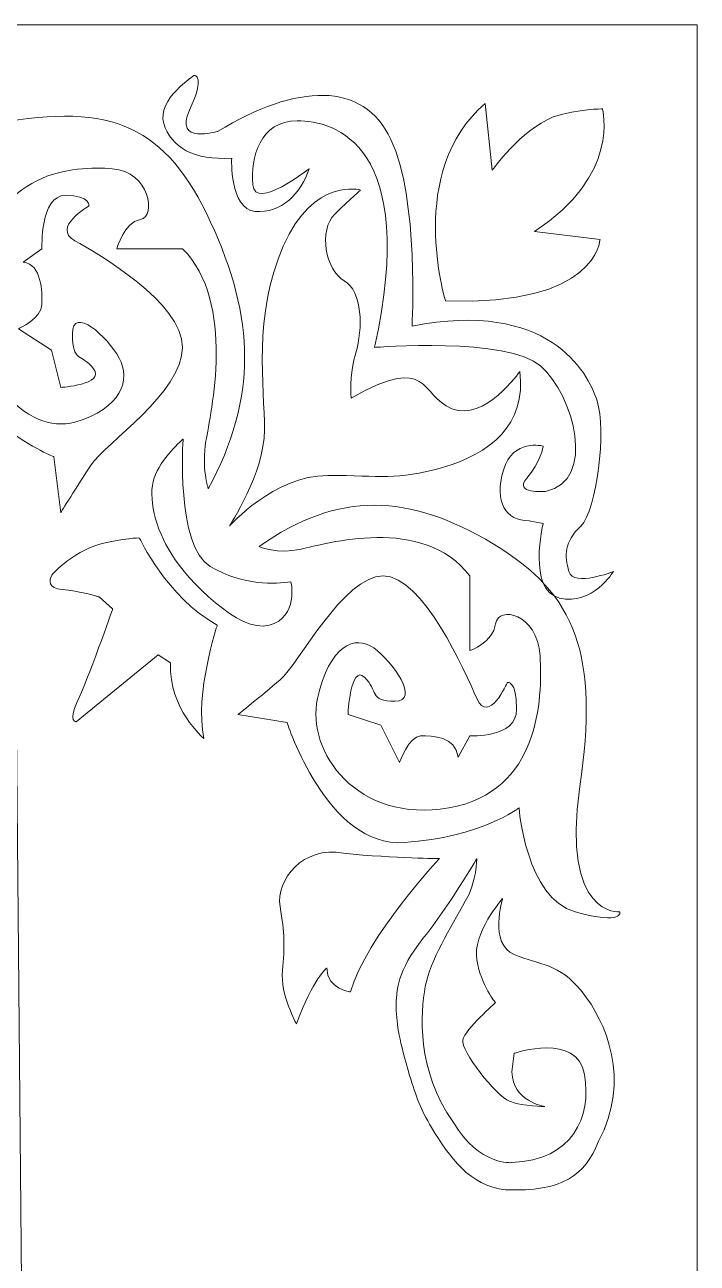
# Model space of a CAD drawing. Header units: millimetres. Extents: x -122 to 122, y -91 to 91.
# Drawn here: x 102.33 to 122.15, y 54.24 to 90.77 of the extents above; entities that cross this region are included whole.
import ezdxf

# ---------------------------------------------------------------- set-up
doc = ezdxf.new("R2010")
doc.units = ezdxf.units.MM
doc.header["$MEASUREMENT"] = 0
doc.layers.add('Camada 1', color=7, linetype='Continuous')

msp = doc.modelspace()

# ---------------------------------------------------------------- linework, layer by layer
at = {"layer": 'Camada 1', "color": 250, "lineweight": 20}
msp.add_open_spline([(-122.1541, -90.7698), (-122.1541, -90.7698), (122.1541, -90.7698), (122.1541, -90.7698), (122.1541, -90.7698), (122.1541, -90.7698), (122.1541, 90.7698), (122.1541, 90.7698), (122.1541, 90.7698), (122.1541, 90.7698), (-122.1541, 90.7698), (-122.1541, 90.7698), (-122.1541, 90.7698), (-122.1541, 90.7698), (-122.1541, -90.7698), (-122.1541, -90.7698), (-122.1541, -90.7698), (-122.1541, -90.7698), (-122.1541, -90.7698), (-122.1541, -90.7698)], degree=3, knots=[0, 0, 0, 0, 0.1666667, 0.1666667, 0.1666667, 0.1666667, 0.3333333, 0.3333333, 0.3333333, 0.3333333, 0.5, 0.5, 0.5, 0.5, 0.6666667, 0.6666667, 0.6666667, 0.6666667, 1, 1, 1, 1], dxfattribs=at)
at = {"layer": 'Camada 1', "color": 250, "lineweight": 9}
for points, knots in [([(98.2771, 89.1984), (98.2771, 89.1984), (98.139, 87.2321), (101.523, 87.8613), (101.523, 87.8613), (104.9067, 88.4904), (106.495, 87.7826), (107.8072, 84.9509), (107.8072, 84.9509), (109.1194, 82.1195), (109.1884, 79.7597), (107.7383, 77.0854), (107.7383, 77.0854), (107.7383, 77.0854), (107.531, 77.7147), (107.6692, 78.5012), (107.6692, 78.5012), (107.8072, 79.2877), (108.567, 82.5912), (106.9786, 84.1644), (106.9786, 84.1644), (106.9786, 84.1644), (105.045, 84.1644), (105.045, 84.1644), (105.045, 84.1644), (105.045, 84.1644), (105.2521, 84.9509), (105.7355, 85.0296), (105.7355, 85.0296), (106.2189, 85.1082), (106.0118, 86.4454), (104.9067, 86.5241), (104.9067, 86.5241), (103.8019, 86.6027), (101.3848, 86.5241), (100.9705, 83.4564), (100.9705, 83.4564), (100.5562, 80.389), (102.4209, 78.6585), (103.8019, 79.0518), (103.8019, 79.0518), (105.1829, 79.4449), (105.4592, 80.3103), (105.114, 80.9396), (105.114, 80.9396), (104.7687, 81.5688), (103.7328, 82.5126), (103.7328, 81.6474), (103.7328, 81.6474), (103.7328, 80.7823), (104.0091, 81.0967), (104.3543, 80.6248), (104.3543, 80.6248), (104.6995, 80.1529), (103.3874, 80.0743), (103.3874, 80.0743), (103.3874, 80.0743), (103.3874, 80.0743), (103.1113, 81.1755), (103.1113, 81.1755), (103.1113, 81.1755), (103.1113, 81.1755), (102.1444, 81.8046), (102.1444, 81.8046), (102.1444, 81.8046), (102.1444, 81.8046), (102.8351, 82.1194), (102.8351, 82.5126), (102.8351, 82.5126), (102.8351, 82.9058), (102.8351, 83.6925), (102.2826, 83.7711), (102.2826, 83.7711), (102.2826, 83.7711), (102.8351, 84.1644), (102.8351, 84.1644), (102.8351, 84.1644), (102.8351, 84.1644), (102.766, 85.7376), (103.5256, 85.7376), (103.5256, 85.7376), (104.2852, 85.7376), (104.2163, 85.423), (104.2163, 85.423), (104.2163, 85.423), (104.2163, 85.423), (103.1114, 84.7937), (103.8019, 84.4004), (103.8019, 84.4004), (104.4924, 84.0072), (106.9786, 82.5912), (106.9786, 81.2542), (106.9786, 81.2542), (106.9786, 79.917), (104.6996, 78.4224), (104.2852, 77.7932), (104.2852, 77.7932), (103.8709, 77.1641), (103.3874, 76.3774), (103.3874, 76.3774), (103.3874, 76.3774), (103.3874, 76.3774), (103.1803, 78.0291), (103.1803, 78.0291), (103.1803, 78.0291), (103.1803, 78.0291), (99.9346, 79.3665), (100.0727, 81.962), (100.0727, 81.962), (100.2109, 84.5578), (100.9705, 85.8162), (100.9705, 85.8162), (100.9705, 85.8162), (100.9705, 85.8162), (98.6225, 86.0522), (98.2771, 87.704), (98.2771, 87.704), (97.9318, 89.3557), (98.2771, 89.1984), (98.2771, 89.1984)], [0, 0, 0, 0, 0.0322581, 0.0322581, 0.0322581, 0.0322581, 0.0645161, 0.0645161, 0.0645161, 0.0645161, 0.0967742, 0.0967742, 0.0967742, 0.0967742, 0.1290323, 0.1290323, 0.1290323, 0.1290323, 0.1612903, 0.1612903, 0.1612903, 0.1612903, 0.1935484, 0.1935484, 0.1935484, 0.1935484, 0.2258065, 0.2258065, 0.2258065, 0.2258065, 0.2580645, 0.2580645, 0.2580645, 0.2580645, 0.2903226, 0.2903226, 0.2903226, 0.2903226, 0.3225806, 0.3225806, 0.3225806, 0.3225806, 0.3548387, 0.3548387, 0.3548387, 0.3548387, 0.3870968, 0.3870968, 0.3870968, 0.3870968, 0.4193548, 0.4193548, 0.4193548, 0.4193548, 0.4516129, 0.4516129, 0.4516129, 0.4516129, 0.483871, 0.483871, 0.483871, 0.483871, 0.516129, 0.516129, 0.516129, 0.516129, 0.5483871, 0.5483871, 0.5483871, 0.5483871, 0.5806452, 0.5806452, 0.5806452, 0.5806452, 0.6129032, 0.6129032, 0.6129032, 0.6129032, 0.6451613, 0.6451613, 0.6451613, 0.6451613, 0.6774194, 0.6774194, 0.6774194, 0.6774194, 0.7096774, 0.7096774, 0.7096774, 0.7096774, 0.7419355, 0.7419355, 0.7419355, 0.7419355, 0.7741935, 0.7741935, 0.7741935, 0.7741935, 0.8064516, 0.8064516, 0.8064516, 0.8064516, 0.8387097, 0.8387097, 0.8387097, 0.8387097, 0.8709677, 0.8709677, 0.8709677, 0.8709677, 0.9032258, 0.9032258, 0.9032258, 0.9032258, 0.9354839, 0.9354839, 0.9354839, 0.9354839, 1, 1, 1, 1]), ([(107.3238, 89.277), (107.3238, 89.277), (106.2189, 88.5691), (106.4261, 87.8613), (106.4261, 87.8613), (106.6333, 87.1535), (107.3238, 86.7601), (108.4288, 86.8386), (108.4288, 86.8386), (108.4288, 86.8386), (108.3597, 85.3443), (109.1194, 85.2656), (109.1194, 85.2656), (109.8789, 85.1869), (110.5005, 85.8162), (110.7077, 86.5241), (110.7077, 86.5241), (110.7077, 86.5241), (109.1194, 85.2656), (109.0504, 86.0522), (109.0504, 86.0522), (108.9813, 86.8386), (109.2575, 87.94), (110.3625, 87.94), (110.3625, 87.94), (111.4674, 87.94), (113.9534, 87.2321), (112.6412, 81.2542), (112.6412, 81.2542), (112.6412, 81.2542), (116.5778, 81.5688), (117.5445, 80.7035), (117.5445, 80.7035), (118.5113, 79.8384), (119.2019, 77.3213), (117.6826, 77.0067), (117.6826, 77.0067), (117.6826, 77.0067), (116.7158, 76.9281), (117.1302, 77.4), (117.1302, 77.4), (117.5445, 77.8719), (117.6137, 78.344), (117.6137, 78.344), (117.6137, 78.344), (117.6137, 78.344), (116.7158, 78.5798), (116.4396, 77.6359), (116.4396, 77.6359), (116.1634, 76.6922), (116.5088, 76.1414), (117.1992, 76.1414), (117.1992, 76.1414), (117.1992, 76.1414), (117.6137, 76.0628), (117.6137, 76.0628), (117.6137, 76.0628), (117.6137, 76.0628), (117.1302, 74.0965), (118.097, 73.8605), (118.097, 73.8605), (119.0638, 73.6244), (119.6854, 74.647), (119.6854, 74.647), (119.6854, 74.647), (119.6854, 74.647), (118.5113, 74.1751), (118.3733, 74.647), (118.3733, 74.647), (118.2351, 75.1189), (118.2352, 75.5123), (118.7185, 75.9842), (118.7185, 75.9842), (119.2019, 76.4562), (119.478, 78.8158), (119.2019, 79.6811), (119.2019, 79.6811), (118.9258, 80.5462), (117.7517, 82.6701), (113.7464, 81.8833), (113.7464, 81.8833), (113.7464, 81.8833), (113.9534, 85.659), (113.1248, 87.3893), (113.1248, 87.3893), (112.2962, 89.1198), (110.3625, 89.0412), (108.0144, 87.6253), (108.0144, 87.6253), (108.0144, 87.6253), (106.7023, 87.2321), (107.1858, 88.2545), (107.1858, 88.2545), (107.6692, 89.277), (107.3238, 89.277), (107.3238, 89.277)], [0, 0, 0, 0, 0.04, 0.04, 0.04, 0.04, 0.08, 0.08, 0.08, 0.08, 0.12, 0.12, 0.12, 0.12, 0.16, 0.16, 0.16, 0.16, 0.2, 0.2, 0.2, 0.2, 0.24, 0.24, 0.24, 0.24, 0.28, 0.28, 0.28, 0.28, 0.32, 0.32, 0.32, 0.32, 0.36, 0.36, 0.36, 0.36, 0.4, 0.4, 0.4, 0.4, 0.44, 0.44, 0.44, 0.44, 0.48, 0.48, 0.48, 0.48, 0.52, 0.52, 0.52, 0.52, 0.56, 0.56, 0.56, 0.56, 0.6, 0.6, 0.6, 0.6, 0.64, 0.64, 0.64, 0.64, 0.68, 0.68, 0.68, 0.68, 0.72, 0.72, 0.72, 0.72, 0.76, 0.76, 0.76, 0.76, 0.8, 0.8, 0.8, 0.8, 0.84, 0.84, 0.84, 0.84, 0.88, 0.88, 0.88, 0.88, 0.92, 0.92, 0.92, 0.92, 1, 1, 1, 1]), ([(119.3575, 88.2886), (119.3575, 88.2886), (119.91, 86.3223), (117.3548, 84.6705), (117.3548, 84.6705), (117.3548, 84.6705), (119.2885, 84.4346), (119.2885, 84.4346), (119.2885, 84.4346), (119.2885, 84.4346), (119.2195, 82.468), (114.7306, 82.6254), (114.7306, 82.6254), (114.7306, 82.6254), (113.5565, 86.4795), (115.9045, 88.4459), (115.9045, 88.4459), (115.9045, 88.4459), (116.1116, 86.4795), (116.1116, 86.4795), (116.1116, 86.4795), (116.1116, 86.4795), (116.9405, 87.6594), (117.9073, 88.0527), (117.9073, 88.0527), (118.6668, 88.2886), (119.3575, 88.2886), (119.3575, 88.2886)], [0, 0, 0, 0, 0.125, 0.125, 0.125, 0.125, 0.25, 0.25, 0.25, 0.25, 0.375, 0.375, 0.375, 0.375, 0.5, 0.5, 0.5, 0.5, 0.625, 0.625, 0.625, 0.625, 0.75, 0.75, 0.75, 0.75, 1, 1, 1, 1]), ([(108.3597, 75.9842), (108.3597, 75.9842), (109.672, 77.4786), (111.2602, 77.4786), (111.2602, 77.4786), (112.8485, 77.4786), (113.2629, 77.3213), (114.6441, 77.7145), (114.6441, 77.7145), (116.0252, 78.1078), (117.1302, 78.9731), (116.923, 80.5462), (116.923, 80.5462), (116.923, 80.5462), (115.8871, 79.0519), (114.9203, 79.4452), (114.9203, 79.4452), (113.9536, 79.8383), (114.2988, 81.0967), (111.9508, 79.7597), (111.9508, 79.7597), (111.9508, 79.7597), (111.8817, 80.3889), (112.0889, 81.0967), (112.0889, 81.0967), (112.2962, 81.8046), (112.296, 82.906), (111.7436, 83.2206), (111.7436, 83.2206), (111.1912, 83.5351), (110.9841, 84.715), (111.4674, 85.1869), (111.4674, 85.1869), (111.9508, 85.659), (112.227, 85.8949), (112.227, 85.8949), (112.227, 85.8949), (112.227, 85.8949), (110.8458, 86.2881), (109.9481, 84.2431), (109.9481, 84.2431), (109.0504, 82.1982), (109.3955, 80.0743), (109.3955, 78.8158), (109.3955, 78.8158), (109.3955, 77.5572), (108.3597, 75.9842), (108.3597, 75.9842)], [0, 0, 0, 0, 0.0769231, 0.0769231, 0.0769231, 0.0769231, 0.1538462, 0.1538462, 0.1538462, 0.1538462, 0.2307692, 0.2307692, 0.2307692, 0.2307692, 0.3076923, 0.3076923, 0.3076923, 0.3076923, 0.3846154, 0.3846154, 0.3846154, 0.3846154, 0.4615385, 0.4615385, 0.4615385, 0.4615385, 0.5384615, 0.5384615, 0.5384615, 0.5384615, 0.6153846, 0.6153846, 0.6153846, 0.6153846, 0.6923077, 0.6923077, 0.6923077, 0.6923077, 0.7692308, 0.7692308, 0.7692308, 0.7692308, 0.8461538, 0.8461538, 0.8461538, 0.8461538, 1, 1, 1, 1]), ([(106.9948, 78.5509), (106.9948, 78.5509), (106.7809, 75.388), (107.7897, 74.7973), (107.7897, 74.7973), (108.7983, 74.2065), (109.7153, 74.2759), (110.1741, 74.3455), (110.1741, 74.3455), (110.1741, 74.3455), (110.4186, 73.3028), (109.5322, 73.0596), (109.5322, 73.0596), (108.6456, 72.8162), (107.1474, 74.3802), (106.6586, 75.1448), (106.6586, 75.1448), (106.1694, 75.9095), (105.9554, 76.8481), (106.1389, 77.4039), (106.1389, 77.4039), (106.3223, 77.9599), (106.9948, 78.5509), (106.9948, 78.5509)], [0, 0, 0, 0, 0.1428571, 0.1428571, 0.1428571, 0.1428571, 0.2857143, 0.2857143, 0.2857143, 0.2857143, 0.4285714, 0.4285714, 0.4285714, 0.4285714, 0.5714286, 0.5714286, 0.5714286, 0.5714286, 0.7142857, 0.7142857, 0.7142857, 0.7142857, 1, 1, 1, 1]), ([(119.8689, 64.6056), (119.8689, 64.6056), (118.1428, 64.4485), (118.6952, 68.3026), (118.6952, 68.3026), (119.2473, 72.1568), (118.6259, 73.9659), (116.1398, 75.4604), (116.1398, 75.4604), (113.6538, 76.9548), (111.5821, 77.0334), (109.234, 75.3817), (109.234, 75.3817), (109.234, 75.3817), (109.7865, 75.1457), (110.477, 75.3031), (110.477, 75.3031), (111.1677, 75.4602), (114.0681, 76.3254), (115.4492, 74.5164), (115.4492, 74.5164), (115.4492, 74.5164), (115.4492, 72.3141), (115.4492, 72.3141), (115.4492, 72.3141), (115.4492, 72.3141), (116.1398, 72.5501), (116.209, 73.1006), (116.209, 73.1006), (116.2781, 73.6511), (117.452, 73.4152), (117.521, 72.1568), (117.521, 72.1568), (117.5902, 70.8983), (117.521, 68.1452), (114.8277, 67.6734), (114.8277, 67.6734), (112.1345, 67.2014), (110.6152, 69.3251), (110.9604, 70.8983), (110.9604, 70.8983), (111.3057, 72.4714), (112.0654, 72.786), (112.6178, 72.3927), (112.6178, 72.3927), (113.1704, 71.9995), (113.999, 70.8196), (113.2395, 70.8196), (113.2395, 70.8196), (112.4798, 70.8196), (112.756, 71.1343), (112.3417, 71.5275), (112.3417, 71.5275), (111.9273, 71.9207), (111.8582, 70.4262), (111.8582, 70.4262), (111.8582, 70.4262), (111.8582, 70.4262), (112.8251, 70.1116), (112.8251, 70.1116), (112.8251, 70.1116), (112.8251, 70.1116), (113.3775, 69.0106), (113.3775, 69.0106), (113.3775, 69.0106), (113.3775, 69.0106), (113.6538, 69.797), (113.999, 69.797), (113.999, 69.797), (114.3444, 69.797), (115.0349, 69.797), (115.1039, 69.1679), (115.1039, 69.1679), (115.1039, 69.1679), (115.4492, 69.797), (115.4492, 69.797), (115.4492, 69.797), (115.4492, 69.797), (116.8305, 69.7185), (116.8305, 70.5835), (116.8305, 70.5835), (116.8305, 71.4488), (116.5542, 71.3702), (116.5542, 71.3702), (116.5542, 71.3702), (116.5542, 71.3702), (116.0016, 70.1116), (115.6565, 70.8983), (115.6565, 70.8983), (115.3112, 71.6848), (114.0681, 74.5164), (112.8941, 74.5164), (112.8941, 74.5164), (111.7201, 74.5164), (110.408, 71.9207), (109.8556, 71.4488), (109.8556, 71.4488), (109.3031, 70.9769), (108.6125, 70.4262), (108.6125, 70.4262), (108.6125, 70.4262), (108.6125, 70.4262), (110.0628, 70.1903), (110.0628, 70.1903), (110.0628, 70.1903), (110.0628, 70.1903), (111.2368, 66.4935), (113.5158, 66.6508), (113.5158, 66.6508), (115.7945, 66.8081), (116.8995, 67.6734), (116.8995, 67.6734), (116.8995, 67.6734), (116.8995, 67.6734), (117.1067, 64.999), (118.5569, 64.6056), (118.5569, 64.6056), (120.0073, 64.2125), (119.8689, 64.6056), (119.8689, 64.6056)], [0, 0, 0, 0, 0.0322581, 0.0322581, 0.0322581, 0.0322581, 0.0645161, 0.0645161, 0.0645161, 0.0645161, 0.0967742, 0.0967742, 0.0967742, 0.0967742, 0.1290323, 0.1290323, 0.1290323, 0.1290323, 0.1612903, 0.1612903, 0.1612903, 0.1612903, 0.1935484, 0.1935484, 0.1935484, 0.1935484, 0.2258065, 0.2258065, 0.2258065, 0.2258065, 0.2580645, 0.2580645, 0.2580645, 0.2580645, 0.2903226, 0.2903226, 0.2903226, 0.2903226, 0.3225806, 0.3225806, 0.3225806, 0.3225806, 0.3548387, 0.3548387, 0.3548387, 0.3548387, 0.3870968, 0.3870968, 0.3870968, 0.3870968, 0.4193548, 0.4193548, 0.4193548, 0.4193548, 0.4516129, 0.4516129, 0.4516129, 0.4516129, 0.483871, 0.483871, 0.483871, 0.483871, 0.516129, 0.516129, 0.516129, 0.516129, 0.5483871, 0.5483871, 0.5483871, 0.5483871, 0.5806452, 0.5806452, 0.5806452, 0.5806452, 0.6129032, 0.6129032, 0.6129032, 0.6129032, 0.6451613, 0.6451613, 0.6451613, 0.6451613, 0.6774194, 0.6774194, 0.6774194, 0.6774194, 0.7096774, 0.7096774, 0.7096774, 0.7096774, 0.7419355, 0.7419355, 0.7419355, 0.7419355, 0.7741935, 0.7741935, 0.7741935, 0.7741935, 0.8064516, 0.8064516, 0.8064516, 0.8064516, 0.8387097, 0.8387097, 0.8387097, 0.8387097, 0.8709677, 0.8709677, 0.8709677, 0.8709677, 0.9032258, 0.9032258, 0.9032258, 0.9032258, 0.9354839, 0.9354839, 0.9354839, 0.9354839, 1, 1, 1, 1]), ([(103.1125, 74.5193), (103.1444, 74.5878), (103.8463, 75.3188), (104.7021, 75.4926), (104.7021, 75.4926), (105.558, 75.6662), (105.7109, 75.6315), (105.7109, 75.6315), (105.7109, 75.6315), (105.7109, 75.6315), (106.5057, 73.8936), (108.0036, 73.0596), (108.0036, 73.0596), (108.0036, 73.0596), (107.331, 71.0439), (107.6062, 69.7231), (107.6062, 69.7231), (107.6062, 69.7231), (106.567, 70.5919), (106.6279, 71.9474), (106.6279, 71.9474), (106.6279, 71.9474), (106.2612, 72.1907), (106.2612, 72.1907), (106.2612, 72.1907), (106.2612, 72.1907), (103.8462, 70.2097), (103.8462, 70.2097), (103.8462, 70.2097), (103.8462, 70.2097), (103.6016, 70.2095), (103.8769, 70.8003), (103.8769, 70.8003), (104.1519, 71.3911), (104.9325, 73.5316), (104.916, 73.5461), (104.916, 73.5461), (104.916, 73.5461), (104.5185, 73.8936), (104.5185, 73.8936), (104.5185, 73.8936), (104.5185, 73.8936), (103.9117, 74.0821), (103.4283, 74.1154), (103.4283, 74.1154), (103.0083, 74.1444), (103.0537, 74.3935), (103.1125, 74.5193)], [0, 0, 0, 0, 0.0769231, 0.0769231, 0.0769231, 0.0769231, 0.1538462, 0.1538462, 0.1538462, 0.1538462, 0.2307692, 0.2307692, 0.2307692, 0.2307692, 0.3076923, 0.3076923, 0.3076923, 0.3076923, 0.3846154, 0.3846154, 0.3846154, 0.3846154, 0.4615385, 0.4615385, 0.4615385, 0.4615385, 0.5384615, 0.5384615, 0.5384615, 0.5384615, 0.6153846, 0.6153846, 0.6153846, 0.6153846, 0.6923077, 0.6923077, 0.6923077, 0.6923077, 0.7692308, 0.7692308, 0.7692308, 0.7692308, 0.8461538, 0.8461538, 0.8461538, 0.8461538, 1, 1, 1, 1]), ([(-103.3611, 70.6136), (-103.3611, 70.6136), (102.0655, 72.0996), (102.0655, 72.0996), (102.0655, 72.0996), (102.0655, 72.0996), (103.3612, -70.9461), (103.3612, -70.9461), (103.3612, -70.9461), (103.3612, -70.9461), (-101.9791, -72.0995), (-101.9791, -72.0995), (-101.9791, -72.0995), (-101.9791, -72.0995), (-103.3611, 70.6136), (-103.3611, 70.6136)], [0, 0, 0, 0, 0.2, 0.2, 0.2, 0.2, 0.4, 0.4, 0.4, 0.4, 0.6, 0.6, 0.6, 0.6, 1, 1, 1, 1]), ([(114.5516, 66.1789), (114.5516, 66.1789), (112.4106, 63.8978), (111.9273, 62.2461), (111.9273, 62.2461), (111.9273, 62.2461), (111.2368, 62.3248), (111.2368, 62.9539), (111.2368, 62.9539), (111.2368, 62.9539), (110.8224, 62.6393), (110.3389, 61.3023), (110.3389, 61.3023), (110.3389, 61.3023), (109.8556, 62.1674), (109.9246, 62.8752), (109.9246, 62.8752), (109.9935, 63.5832), (109.9935, 63.9765), (109.8556, 64.7631), (109.8556, 64.7631), (109.7174, 65.5496), (110.5461, 66.5722), (111.7201, 66.3362), (111.7201, 66.3362), (113.3085, 66.1789), (114.5516, 66.1789), (114.5516, 66.1789)], [0, 0, 0, 0, 0.125, 0.125, 0.125, 0.125, 0.25, 0.25, 0.25, 0.25, 0.375, 0.375, 0.375, 0.375, 0.5, 0.5, 0.5, 0.5, 0.625, 0.625, 0.625, 0.625, 0.75, 0.75, 0.75, 0.75, 1, 1, 1, 1]), ([(116.5035, 56.4109), (115.4416, 56.5285), (114.8484, 57.3745), (114.3218, 58.2469), (114.3218, 58.2469), (113.9897, 58.7974), (113.8683, 59.1624), (113.674, 59.7824), (113.674, 59.7824), (113.3707, 60.828), (113.2952, 61.2395), (113.2774, 61.7949), (113.2774, 61.7949), (113.2774, 62.2668), (113.3085, 62.8752), (114.0681, 63.8192), (114.0681, 63.8192), (114.8277, 64.7631), (115.6565, 66.1789), (115.6565, 66.1789), (115.6565, 66.1789), (115.6565, 66.1789), (115.6565, 65.4709), (115.3112, 64.9204), (115.3112, 64.9204), (114.8969, 64.1338), (114.2753, 63.19), (114.1372, 62.4033), (114.1372, 62.4033), (113.999, 61.6168), (113.861, 59.965), (114.966, 58.3918), (114.966, 58.3918), (115.732, 57.1087), (116.6924, 57.2121), (116.6924, 57.2121), (116.6924, 57.2121), (118.4878, 57.2908), (119.0403, 58.5492), (118.8331, 59.8078), (118.8331, 59.8078), (118.6261, 61.0662), (116.7614, 60.437), (116.7614, 60.437), (116.7614, 60.437), (116.7614, 60.437), (116.6924, 59.8863), (116.6924, 59.8863), (116.6924, 59.8863), (116.6924, 59.0212), (117.6592, 58.8639), (117.6592, 58.8639), (117.6592, 58.8639), (117.6592, 58.8639), (117.0377, 58.8639), (116.6233, 59.0212), (116.6233, 59.0212), (116.209, 59.1785), (115.1732, 60.5156), (115.2421, 60.8302), (115.2421, 60.8302), (115.3112, 61.1449), (116.209, 61.9314), (116.209, 61.9314), (116.209, 61.9314), (116.209, 61.9314), (115.7946, 62.4033), (115.6565, 63.19), (115.6565, 63.19), (115.5183, 63.9765), (116.416, 64.999), (116.416, 64.999), (116.416, 64.999), (116.416, 64.999), (116.0018, 63.6619), (116.7614, 63.3473), (116.7614, 63.3473), (117.521, 63.0327), (118.0735, 63.1112), (118.7641, 62.2461), (118.7641, 62.2461), (119.4547, 61.3808), (120.2143, 59.6504), (119.2475, 57.8413), (119.2475, 57.8413), (118.8434, 56.8304), (118.1898, 56.3488), (116.5035, 56.4109)], [0, 0, 0, 0, 0.0434783, 0.0434783, 0.0434783, 0.0434783, 0.0869565, 0.0869565, 0.0869565, 0.0869565, 0.1304348, 0.1304348, 0.1304348, 0.1304348, 0.173913, 0.173913, 0.173913, 0.173913, 0.2173913, 0.2173913, 0.2173913, 0.2173913, 0.2608696, 0.2608696, 0.2608696, 0.2608696, 0.3043478, 0.3043478, 0.3043478, 0.3043478, 0.3478261, 0.3478261, 0.3478261, 0.3478261, 0.3913043, 0.3913043, 0.3913043, 0.3913043, 0.4347826, 0.4347826, 0.4347826, 0.4347826, 0.4782609, 0.4782609, 0.4782609, 0.4782609, 0.5217391, 0.5217391, 0.5217391, 0.5217391, 0.5652174, 0.5652174, 0.5652174, 0.5652174, 0.6086957, 0.6086957, 0.6086957, 0.6086957, 0.6521739, 0.6521739, 0.6521739, 0.6521739, 0.6956522, 0.6956522, 0.6956522, 0.6956522, 0.7391304, 0.7391304, 0.7391304, 0.7391304, 0.7826087, 0.7826087, 0.7826087, 0.7826087, 0.826087, 0.826087, 0.826087, 0.826087, 0.8695652, 0.8695652, 0.8695652, 0.8695652, 0.9130435, 0.9130435, 0.9130435, 0.9130435, 1, 1, 1, 1])]:
    msp.add_open_spline(points, degree=3, knots=knots, dxfattribs=at)

doc.saveas('drawing.dxf')
